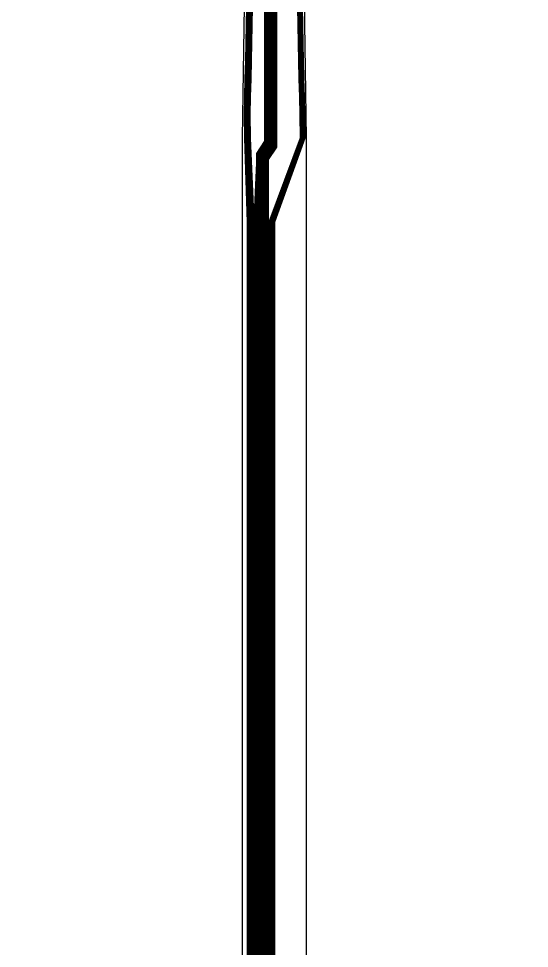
# Model space of a CAD drawing. Header units: inches. Extents: x 106592 to 209533, y 57057 to 74911.
# Drawn here: x 107995 to 108708, y 64916 to 66214 of the extents above; entities that cross this region are included whole.
import ezdxf

# ---------------------------------------------------------------- set-up
doc = ezdxf.new("R2010")
doc.units = ezdxf.units.IN
doc.header["$MEASUREMENT"] = 0
doc.layers.add('metal', color=221, linetype='Continuous')
doc.layers.add('profile', color=140, linetype='Continuous')

msp = doc.modelspace()

# ---------------------------------------------------------------- linework, layer by layer
at = {"layer": 'metal'}
for points in [[(108339.6, 66046.9), (108339.6, 66042.7), (108328.1, 66025.5), (108328.1, 66016.8), (108328.1, 66012.4), (108324.7, 65929.9), (108324.1, 65929.9), (108327.6, 66012.7), (108327.6, 66016.7), (108327.6, 66025.7), (108339.1, 66042.9), (108339.1, 66046.9), (108339.1, 66826.7)], [(108340.6, 66826.7), (108340.6, 66047.3), (108340.6, 66042.2), (108329.1, 66025), (108329.1, 66016.7), (108329.1, 66011.9), (108325.9, 65929.9), (108325.3, 65929.9), (108328.6, 66012.2), (108328.6, 66016.7), (108328.6, 66025.2), (108340.1, 66042.4), (108340.1, 66046.9), (108340.1, 66826.7)], [(108341.6, 66826.7), (108341.6, 66046.9), (108341.6, 66041.7), (108330.1, 66024.5), (108330.1, 66016.7), (108330.1, 66011.4), (108327.1, 65929.9), (108326.5, 65929.9), (108329.6, 66011.7), (108329.6, 66016.7), (108329.6, 66024.7), (108341.1, 66041.9), (108341.1, 66046.9), (108341.1, 66826.7)], [(108342.6, 66826.7), (108342.6, 66046.6), (108342.6, 66041.2), (108331.1, 66024), (108331.1, 66016.7), (108331.1, 66010.9), (108328.3, 65929.9), (108327.7, 65929.9), (108330.6, 66011.2), (108330.6, 66016.7), (108330.6, 66024.2), (108342.1, 66041.4), (108342.1, 66046.5), (108342.1, 66826.7)], [(108343.6, 66826.7), (108343.6, 66046.9), (108343.6, 66040.7), (108332.1, 66023.5), (108332.1, 66016.7), (108332.1, 66010.4), (108329.5, 65929.9), (108328.9, 65929.9), (108331.6, 66010.7), (108331.6, 66016.7), (108331.6, 66023.7), (108343.1, 66040.9), (108343.1, 66046.9), (108343.1, 66826.7)], [(108344.6, 66826.7), (108344.6, 66046.9), (108344.6, 66040.2), (108333.1, 66023), (108333.1, 66016.7), (108333.1, 66009.9), (108330.7, 65929.9), (108330.1, 65929.9), (108332.6, 66010.2), (108332.6, 66016.7), (108332.6, 66023.2), (108344.1, 66040.4), (108344.1, 66046.9), (108344.1, 66826.7)], [(108345.6, 66826.7), (108345.6, 66047.2), (108345.6, 66039.7), (108334.1, 66022.5), (108334.1, 66016.7), (108334.1, 66009.4), (108331.9, 65929.9), (108331.3, 65929.9), (108333.6, 66009.7), (108333.6, 66016.7), (108333.6, 66022.7), (108345.1, 66039.9), (108345.1, 66047.2), (108345.1, 66826.7)], [(108346.6, 66826.7), (108346.6, 66046.9), (108346.6, 66039.2), (108335.1, 66022), (108335.1, 66016.7), (108335.1, 66008.9), (108333.1, 65929.9), (108332.5, 65929.9), (108334.6, 66009.2), (108334.6, 66016.7), (108334.6, 66022.2), (108346.1, 66039.4), (108346.1, 66046.9), (108346.1, 66826.7)], [(108347.6, 66826.7), (108347.6, 66046.9), (108347.6, 66038.7), (108336.1, 66021.5), (108336.1, 66016.7), (108336.1, 66008.4), (108334.3, 65929.9), (108333.7, 65929.9), (108335.6, 66008.7), (108335.6, 66016.7), (108335.6, 66021.7), (108347.1, 66038.9), (108347.1, 66046.9), (108347.1, 66826.7)], [(108348.6, 66826.7), (108348.6, 66046.9), (108348.6, 66038.2), (108337.1, 66021), (108337.1, 66016.7), (108337.1, 66007.9), (108335.5, 65929.9), (108334.9, 65929.9), (108336.6, 66008.2), (108336.6, 66016.7), (108336.6, 66021.2), (108348.1, 66038.4), (108348.1, 66046.9), (108348.1, 66826.7)], [(108349.6, 66826.7), (108349.6, 66046.9), (108349.6, 66037.7), (108338.1, 66020.5), (108338.1, 66016.7), (108338.1, 66007.4), (108336.7, 65929.9), (108336.1, 65929.9), (108337.6, 66007.7), (108337.6, 66016.7), (108337.6, 66020.7), (108349.1, 66037.9), (108349.1, 66046.9), (108349.1, 66826.7)], [(108350.6, 66826.7), (108350.6, 66046.9), (108350.6, 66037.2), (108339.1, 66020), (108339.1, 66016.7), (108339.1, 66006.9), (108337.9, 65929.9), (108337.3, 65929.9), (108338.6, 66007.2), (108338.6, 66016.7), (108338.6, 66020.2), (108350.1, 66037.4), (108350.1, 66046.9), (108350.1, 66826.7)], [(108351.6, 66826.7), (108351.6, 66046.9), (108351.6, 66036.7), (108340.1, 66019.5), (108340.1, 66016.7), (108340.1, 66006.4), (108339.1, 65929.9), (108338.5, 65929.9), (108339.6, 66006.7), (108339.6, 66016.7), (108339.6, 66019.7), (108351.1, 66036.9), (108351.1, 66046.9), (108351.1, 66826.7)], [(108339.6, 66826.7), (108339.6, 66046.9)], [(108352.6, 66826.7), (108352.6, 66046.9), (108352.6, 66036.2), (108341.1, 66019), (108341.1, 66016.7), (108341.1, 66005.9), (108340.3, 65929.9), (108339.7, 65929.9), (108340.6, 66006.2), (108340.6, 66016.7), (108340.6, 66019.2), (108352.1, 66036.4), (108352.1, 66046.9), (108352.1, 66826.7)], [(108353.6, 66826.7), (108353.6, 66046.9), (108353.6, 66035.7), (108342.1, 66018.5), (108342.1, 66016.7), (108342.1, 66005.4), (108341.5, 65929.9), (108340.9, 65929.9), (108341.6, 66005.7), (108341.6, 66016.7), (108341.6, 66018.7), (108353.1, 66035.9), (108353.1, 66046.9), (108353.1, 66826.7)], [(108354.6, 66826.7), (108354.6, 66046.9), (108354.6, 66035.2), (108343.1, 66018), (108343.1, 66016.7), (108343.1, 66004.9), (108342.7, 65929.9), (108342.1, 65929.9), (108342.6, 66005.2), (108342.6, 66016.7), (108342.6, 66018.2), (108354.1, 66035.4), (108354.1, 66046.9), (108354.1, 66826.7)], [(108355.1, 66826.7), (108355.1, 66046.9), (108355.1, 66034.9), (108343.6, 66017.7), (108343.6, 66016.7), (108343.6, 66004.7), (108343.3, 65929.9), (108343.9, 65929.9), (108344.1, 66004.4), (108344.1, 66016.7), (108344.1, 66017.5), (108355.6, 66034.7), (108355.6, 66046.9), (108355.6, 66826.7)], [(108314.1, 66230), (108313.6, 66204.9), (108313.1, 66180), (108312.6, 66154.9), (108312.1, 66130), (108311.6, 66104.9), (108311.1, 66080), (108311.6, 66046.9), (108315.1, 65929.9), (108314.5, 65929.9), (108311.1, 66046.9), (108310.6, 66080), (108311.1, 66104.9), (108311.6, 66130), (108312.1, 66154.9), (108312.6, 66180), (108313.1, 66204.9), (108313.6, 66230)], [(108315.1, 66230), (108314.6, 66204.9), (108314.1, 66180), (108313.6, 66154.9), (108313.1, 66130), (108312.6, 66104.9), (108312.1, 66080), (108312.6, 66046.9), (108316.3, 65929.9), (108315.7, 65929.9), (108312.1, 66046.9), (108311.6, 66080), (108312.1, 66104.9), (108312.6, 66130), (108313.1, 66154.9), (108313.6, 66180), (108314.1, 66204.9), (108314.6, 66230)], [(108316.1, 66230), (108315.6, 66204.9), (108315.1, 66180), (108314.6, 66154.9), (108314.1, 66130), (108313.6, 66104.9), (108313.1, 66080), (108313.6, 66046.9), (108317.5, 65929.9), (108316.9, 65929.9), (108313.1, 66046.9), (108312.6, 66080), (108313.1, 66104.9), (108313.6, 66130), (108314.1, 66154.9), (108314.6, 66180), (108315.1, 66204.9), (108315.6, 66230)], [(108317.1, 66230), (108316.6, 66204.9), (108316.1, 66180), (108315.6, 66154.9), (108315.1, 66130), (108314.6, 66104.9), (108314.1, 66080), (108314.6, 66046.9), (108318.7, 65929.9), (108318.1, 65929.9), (108314.1, 66046.9), (108313.6, 66080), (108314.1, 66104.9), (108314.6, 66130), (108315.1, 66154.9), (108315.6, 66180), (108316.1, 66204.9), (108316.6, 66230)], [(108318.1, 66230), (108317.6, 66204.9), (108317.1, 66180), (108316.6, 66154.9), (108316.1, 66130), (108315.6, 66104.9), (108315.1, 66080), (108315.6, 66046.9), (108319.9, 65929.9), (108319.3, 65929.9), (108315.1, 66046.9), (108314.6, 66080), (108315.1, 66104.9), (108315.6, 66130), (108316.1, 66154.9), (108316.6, 66180), (108317.1, 66204.9), (108317.6, 66230)], [(108319.1, 66230), (108318.6, 66204.9), (108318.1, 66180), (108317.6, 66154.9), (108317.1, 66130), (108316.6, 66104.9), (108316.1, 66080), (108316.6, 66046.9), (108321.1, 65929.9), (108320.5, 65929.9), (108316.1, 66046.9), (108315.6, 66080), (108316.1, 66104.9), (108316.6, 66130), (108317.1, 66154.9), (108317.6, 66180), (108318.1, 66204.9), (108318.6, 66230)], [(108320.1, 66230), (108319.6, 66204.9), (108319.1, 66180), (108318.6, 66154.9), (108318.1, 66130), (108317.6, 66104.9), (108317.1, 66080), (108317.6, 66046.9), (108322.3, 65929.9), (108321.7, 65929.9), (108317.1, 66046.9), (108316.6, 66080), (108317.1, 66104.9), (108317.6, 66130), (108318.1, 66154.9), (108318.6, 66180), (108319.1, 66204.9), (108319.6, 66230)], [(108321.1, 66230), (108320.6, 66204.9), (108320.1, 66180), (108319.6, 66154.9), (108319.1, 66130), (108318.6, 66104.9), (108318.1, 66080), (108318.6, 66046.9), (108323.5, 65929.9), (108322.9, 65929.9), (108318.1, 66046.9), (108317.6, 66080), (108318.1, 66104.9), (108318.6, 66130), (108319.1, 66154.9), (108319.6, 66180), (108320.1, 66204.9), (108320.6, 66230)], [(108384.6, 66229.9), (108385.1, 66205), (108385.6, 66179.9), (108386.1, 66155), (108386.6, 66129.9), (108387.1, 66105), (108387.6, 66079.9), (108388.1, 66047), (108344.5, 65929.9), (108345.1, 65929.9), (108388.6, 66047), (108388.1, 66079.9), (108387.6, 66105), (108387.1, 66129.9), (108386.6, 66155), (108386.1, 66179.9), (108385.6, 66205), (108385.1, 66229.9)], [(108385.6, 66229.9), (108386.1, 66205), (108386.6, 66179.9), (108387.1, 66155), (108387.6, 66129.9), (108388.1, 66105), (108388.6, 66079.9), (108389.1, 66047), (108345.7, 65929.9), (108346.3, 65929.9), (108389.6, 66047), (108389.1, 66079.9), (108388.6, 66105), (108388.1, 66129.9), (108387.6, 66155), (108387.1, 66179.9), (108386.6, 66205), (108386.1, 66229.9)], [(108386.6, 66229.9), (108387.1, 66205), (108387.6, 66179.9), (108388.1, 66155), (108388.6, 66129.9), (108389.1, 66105), (108389.6, 66079.9), (108390.1, 66047), (108346.9, 65929.9), (108347.5, 65929.9), (108390.6, 66047), (108390.1, 66079.9), (108389.6, 66105), (108389.1, 66129.9), (108388.6, 66155), (108388.1, 66179.9), (108387.6, 66205), (108387.1, 66229.9)], [(108387.6, 66229.9), (108388.1, 66205), (108388.6, 66179.9), (108389.1, 66155), (108389.6, 66129.9), (108390.1, 66105), (108390.6, 66079.9), (108391.1, 66047), (108348.1, 65929.9), (108348.7, 65929.9), (108391.6, 66047), (108391.1, 66079.9), (108390.6, 66105), (108390.1, 66129.9), (108389.6, 66155), (108389.1, 66179.9), (108388.6, 66205), (108388.1, 66229.9)], [(108388.6, 66229.9), (108389.1, 66205), (108389.6, 66179.9), (108390.1, 66155), (108390.6, 66129.9), (108391.1, 66105), (108391.6, 66079.9), (108392.1, 66047), (108349.3, 65929.9), (108349.9, 65929.9), (108392.6, 66047), (108392.1, 66079.9), (108391.6, 66105), (108391.1, 66129.9), (108390.6, 66155), (108390.1, 66179.9), (108389.6, 66205), (108389.1, 66229.9)], [(108389.6, 66229.9), (108390.1, 66205), (108390.6, 66179.9), (108391.1, 66155), (108391.6, 66129.9), (108392.1, 66105), (108392.6, 66079.9), (108393.1, 66047), (108350.5, 65929.9), (108351.1, 65929.9), (108393.6, 66047), (108393.1, 66079.9), (108392.6, 66105), (108392.1, 66129.9), (108391.6, 66155), (108391.1, 66179.9), (108390.6, 66205), (108390.1, 66229.9)], [(108391.1, 66229.9), (108391.6, 66205), (108392.1, 66179.9), (108392.6, 66155), (108393.1, 66129.9), (108393.6, 66105), (108394.1, 66079.9), (108394.6, 66047), (108352.3, 65929.9), (108351.7, 65929.9), (108394.1, 66047), (108393.6, 66079.9), (108393.1, 66105), (108392.6, 66129.9), (108392.1, 66155), (108391.6, 66179.9), (108391.1, 66205), (108390.6, 66229.9)]]:
    msp.add_lwpolyline(points, dxfattribs=at)
for points in [[(108313.6, 60708.1), (108314.5, 65929.9), (108315.1, 65929.9), (108314.2, 60708.1)], [(108314.8, 60708.1), (108315.7, 65929.9), (108316.3, 65929.9), (108315.4, 60708.1)], [(108316, 60708.1), (108316.9, 65929.9), (108317.5, 65929.9), (108316.6, 60708.1)], [(108317.2, 60708.1), (108318.1, 65929.9), (108318.7, 65929.9), (108317.8, 60708.1)], [(108318.4, 60708.1), (108319.3, 65929.9), (108319.9, 65929.9), (108319, 60708.1)], [(108319.6, 60708.1), (108320.5, 65929.9), (108321.1, 65929.9), (108320.2, 60708.1)], [(108320.8, 60708.1), (108321.7, 65929.9), (108322.3, 65929.9), (108321.4, 60708.1)], [(108322, 60708.1), (108322.9, 65929.9), (108323.5, 65929.9), (108322.6, 60708.1)], [(108323.2, 60708.1), (108324.1, 65929.9), (108324.7, 65929.9), (108323.8, 60708.1)], [(108324.4, 60708.1), (108325.3, 65929.9), (108325.9, 65929.9), (108325, 60708.1)], [(108325.6, 60708.1), (108326.5, 65929.9), (108327.1, 65929.9), (108326.2, 60708.1)], [(108326.8, 60708.1), (108327.7, 65929.9), (108328.3, 65929.9), (108327.4, 60708.1)], [(108328, 60708.1), (108328.9, 65929.9), (108329.5, 65929.9), (108328.6, 60708.1)], [(108329.2, 60708.1), (108330.1, 65929.9), (108330.7, 65929.9), (108329.8, 60708.1)], [(108330.4, 60708.1), (108331.3, 65929.9), (108331.9, 65929.9), (108331, 60708.1)], [(108331.6, 60708.1), (108332.5, 65929.9), (108333.1, 65929.9), (108332.2, 60708.1)], [(108332.8, 60708.1), (108333.7, 65929.9), (108334.3, 65929.9), (108333.4, 60708.1)], [(108334, 60708.1), (108334.9, 65929.9), (108335.5, 65929.9), (108334.6, 60708.1)], [(108335.2, 60708.1), (108336.1, 65929.9), (108336.7, 65929.9), (108335.8, 60708.1)], [(108336.4, 60708.1), (108337.3, 65929.9), (108337.9, 65929.9), (108337, 60708.1)], [(108337.6, 60708.1), (108338.5, 65929.9), (108339.1, 65929.9), (108338.2, 60708.1)], [(108338.8, 60708.1), (108339.7, 65929.9), (108340.3, 65929.9), (108339.4, 60708.1)], [(108340, 60708.1), (108340.9, 65929.9), (108341.5, 65929.9), (108340.6, 60708.1)], [(108341.2, 60708.1), (108342.1, 65929.9), (108342.7, 65929.9), (108341.8, 60708.1)], [(108342.4, 60708.1), (108343.3, 65929.9), (108343.9, 65929.9), (108343, 60708.1)], [(108343.6, 60708.1), (108344.5, 65929.9), (108345.1, 65929.9), (108344.2, 60708.1)], [(108344.8, 60708.1), (108345.7, 65929.9), (108346.3, 65929.9), (108345.4, 60708.1)], [(108346, 60708.1), (108346.9, 65929.9), (108347.5, 65929.9), (108346.6, 60708.1)], [(108347.2, 60708.1), (108348.1, 65929.9), (108348.7, 65929.9), (108347.8, 60708.1)], [(108348.4, 60708.1), (108349.3, 65929.9), (108349.9, 65929.9), (108349, 60708.1)], [(108349.6, 60708.1), (108350.5, 65929.9), (108351.1, 65929.9), (108350.2, 60708.1)], [(108350.8, 60708.1), (108351.7, 65929.9), (108352.3, 65929.9), (108351.4, 60708.1)]]:
    msp.add_lwpolyline(points, close=True, dxfattribs=at)
at = {"layer": 'profile'}
msp.add_lwpolyline([(108396.7, 60728.1), (108397.3, 66047), (108374.9, 67585.5), (108352.6, 67700.1), (108330.3, 67585.5), (108307.3, 66047), (108306.7, 60728.1), (108306.7, 60728.1), (108306.7, 60728.1), (108286.7, 60708.1), (108014.9, 60708.1), (107994.9, 60688.1), (107994.9, 57237.4), (108014.9, 57217.4), (108688.5, 57217.4), (108708.5, 57237.4), (108708.5, 60688.1), (108688.5, 60708.1), (108416.7, 60708.1), (108396.7, 60728.1)], dxfattribs=at)

doc.saveas('drawing.dxf')
